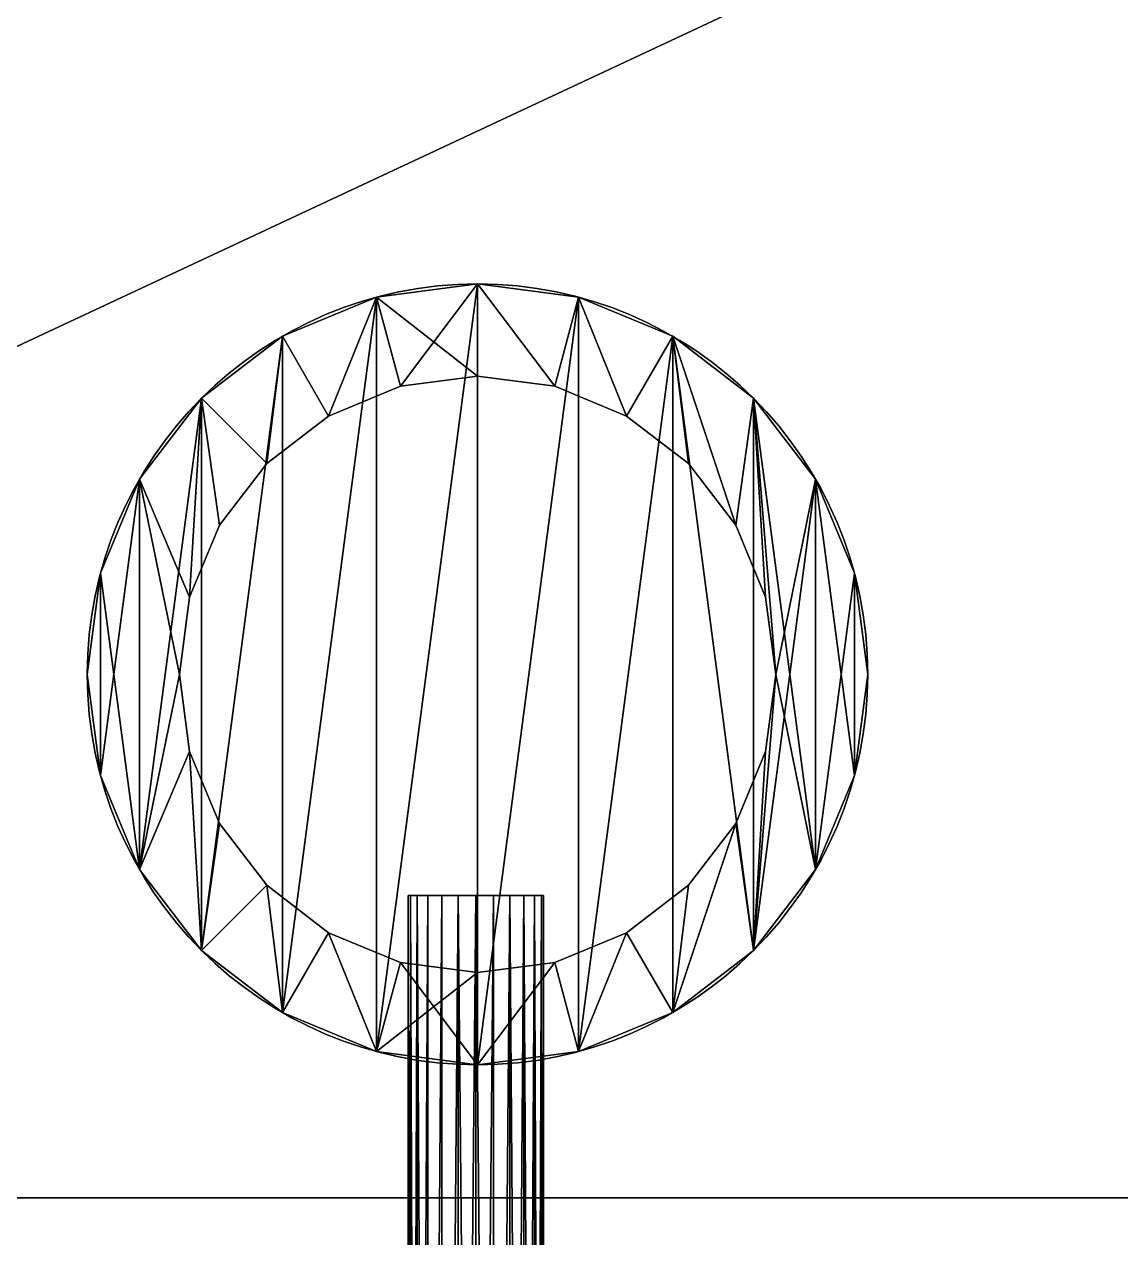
# Model space of a CAD drawing. Extents: x 0 to 11.1, y 0 to 8.
# Drawn here: x 1.905 to 2.631, y 1.023 to 1.826 of the extents above; entities that cross this region are included whole.
import ezdxf

# ---------------------------------------------------------------- set-up
doc = ezdxf.new("R2010")
doc.units = 0
doc.header["$LTSCALE"] = 0.0254
doc.layers.get('0').update_dxf_attribs({"color": 13, "linetype": 'CONTINUOUS'})

# ---------------------------------------------------------------- blocks, each defined once
blk = doc.blocks.new('GRUPO_326')
at = {"color": 0}
for p, q in [((0, 0, 0.04486), (0, 1.24961, 0.04486)), ((0, 0, 0.04486), (0, 1.24961, 0.04486)), ((0.00153, 0, 0.03325), (0.00153, 1.24961, 0.03325)), ((0.00153, 0, 0.05647), (0.00153, 1.24961, 0.05647)), ((0.00153, 0, 0.05647), (0.00153, 1.24961, 0.05647)), ((0.00153, 0, 0.03325), (0.00153, 1.24961, 0.03325)), ((0.00601, 0, 0.06729), (0.00601, 1.24961, 0.06729)), ((0.00601, 0, 0.06729), (0.00601, 1.24961, 0.06729)), ((0.00601, 0, 0.02243), (0.00601, 1.24961, 0.02243)), ((0.00601, 0, 0.02243), (0.00601, 1.24961, 0.02243)), ((0.01314, 0, 0.07658), (0.01314, 1.24961, 0.07658)), ((0.01314, 0, 0.01314), (0.01314, 1.24961, 0.01314)), ((0.01314, 0, 0.01314), (0.01314, 1.24961, 0.01314)), ((0.01314, 0, 0.07658), (0.01314, 1.24961, 0.07658)), ((0.02243, 0, 0.00601), (0.02243, 1.24961, 0.00601)), ((0.02243, 0, 0.08371), (0.02243, 1.24961, 0.08371)), ((0.02243, 0, 0.00601), (0.02243, 1.24961, 0.00601)), ((0.02243, 0, 0.08371), (0.02243, 1.24961, 0.08371)), ((0.03325, 0, 0.0882), (0.03325, 1.24961, 0.0882)), ((0.03325, 0, 0.0882), (0.03325, 1.24961, 0.0882)), ((0.03325, 0, 0.00153), (0.03325, 1.24961, 0.00153)), ((0.03325, 0, 0.00153), (0.03325, 1.24961, 0.00153)), ((0.04486, 0, 0.08972), (0.04486, 1.24961, 0.08972)), ((0.04486, 0, 0.08972), (0.04486, 1.24961, 0.08972)), ((0.04486, 0), (0.04486, 1.24961)), ((0.04486, 0), (0.04486, 1.24961)), ((0.05647, 0, 0.0882), (0.05647, 1.24961, 0.0882)), ((0.05647, 0, 0.0882), (0.05647, 1.24961, 0.0882)), ((0.05647, 0, 0.00153), (0.05647, 1.24961, 0.00153)), ((0.05647, 0, 0.00153), (0.05647, 1.24961, 0.00153)), ((0.06729, 0, 0.00601), (0.06729, 1.24961, 0.00601)), ((0.06729, 0, 0.08371), (0.06729, 1.24961, 0.08371)), ((0.06729, 0, 0.00601), (0.06729, 1.24961, 0.00601)), ((0.06729, 0, 0.08371), (0.06729, 1.24961, 0.08371)), ((0.07658, 0, 0.07658), (0.07658, 1.24961, 0.07658)), ((0.07658, 0, 0.01314), (0.07658, 1.24961, 0.01314)), ((0.07658, 0, 0.01314), (0.07658, 1.24961, 0.01314)), ((0.07658, 0, 0.07658), (0.07658, 1.24961, 0.07658)), ((0.08371, 0, 0.06729), (0.08371, 1.24961, 0.06729)), ((0.08371, 0, 0.06729), (0.08371, 1.24961, 0.06729)), ((0.08371, 0, 0.02243), (0.08371, 1.24961, 0.02243)), ((0.08371, 0, 0.02243), (0.08371, 1.24961, 0.02243)), ((0.0882, 0, 0.05647), (0.0882, 1.24961, 0.05647)), ((0.0882, 0, 0.05647), (0.0882, 1.24961, 0.05647)), ((0.0882, 0, 0.03325), (0.0882, 1.24961, 0.03325)), ((0.0882, 0, 0.03325), (0.0882, 1.24961, 0.03325)), ((0.08972, 0, 0.04486), (0.08972, 1.24961, 0.04486)), ((0.08972, 0, 0.04486), (0.08972, 1.24961, 0.04486))]:
    blk.add_line(p, q, dxfattribs=at)
at = {"color": 0, "extrusion": (0, 1, 0)}
blk.add_circle((-0.04486, 0.04486, 1.24961), 0.04486, dxfattribs=at)
blk.add_circle((-0.04486, 0.04486, 1.24961), 0.04486, dxfattribs=at)
blk.add_circle((-0.04486, 0.04486, 1.24961), 0.04486, dxfattribs=at)
blk.add_circle((-0.04486, 0.04486, 1.24961), 0.04486, dxfattribs=at)
blk.add_circle((-0.04486, 0.04486, 1.24961), 0.04486, dxfattribs=at)
blk.add_circle((-0.04486, 0.04486, 1.24961), 0.04486, dxfattribs=at)
blk.add_circle((-0.04486, 0.04486, 1.24961), 0.04486, dxfattribs=at)
blk.add_circle((-0.04486, 0.04486, 1.24961), 0.04486, dxfattribs=at)
blk.add_circle((-0.04486, 0.04486, 1.24961), 0.04486, dxfattribs=at)
blk.add_circle((-0.04486, 0.04486, 1.24961), 0.04486, dxfattribs=at)
blk.add_circle((-0.04486, 0.04486, 1.24961), 0.04486, dxfattribs=at)
blk.add_circle((-0.04486, 0.04486, 1.24961), 0.04486, dxfattribs=at)
blk.add_circle((-0.04486, 0.04486, 1.24961), 0.04486, dxfattribs=at)
blk.add_circle((-0.04486, 0.04486, 1.24961), 0.04486, dxfattribs=at)
blk.add_circle((-0.04486, 0.04486, 1.24961), 0.04486, dxfattribs=at)
blk.add_circle((-0.04486, 0.04486, 1.24961), 0.04486, dxfattribs=at)
blk.add_circle((-0.04486, 0.04486, 1.24961), 0.04486, dxfattribs=at)
blk.add_circle((-0.04486, 0.04486, 1.24961), 0.04486, dxfattribs=at)
blk.add_circle((-0.04486, 0.04486, 1.24961), 0.04486, dxfattribs=at)
blk.add_circle((-0.04486, 0.04486, 1.24961), 0.04486, dxfattribs=at)
blk.add_circle((-0.04486, 0.04486, 1.24961), 0.04486, dxfattribs=at)
blk.add_circle((-0.04486, 0.04486, 1.24961), 0.04486, dxfattribs=at)
blk.add_circle((-0.04486, 0.04486, 1.24961), 0.04486, dxfattribs=at)
blk.add_circle((-0.04486, 0.04486, 1.24961), 0.04486, dxfattribs=at)
blk.add_circle((-0.04486, 0.04486, 1.24961), 0.04486, dxfattribs=at)
at = {"color": 0}
mesh = blk.add_polyface(dxfattribs=at)
corners = [(0, 1.24961, 0.04486), (0.00153, 0, 0.03325), (0, 0, 0.04486), (0.00153, 1.24961, 0.03325)]
mesh.append_faces([[corners[k] for k in face] for face in [(0, 1, 2), (1, 0, 3)]], dxfattribs={"vtx0": -1, "color": 0})
mesh = blk.add_polyface(dxfattribs=at)
corners = [(0.00153, 1.24961, 0.05647), (0, 0, 0.04486), (0.00153, 0, 0.05647), (0, 1.24961, 0.04486)]
mesh.append_faces([[corners[k] for k in face] for face in [(0, 1, 2), (1, 0, 3)]], dxfattribs={"vtx0": -1, "color": 0})
mesh = blk.add_polyface(dxfattribs=at)
corners = [(0.03325, 1.24961, 0.00153), (0.05647, 1.24961, 0.00153), (0.04486, 1.24961), (0.06729, 1.24961, 0.00601), (0.02243, 1.24961, 0.00601), (0.01314, 1.24961, 0.01314), (0.07658, 1.24961, 0.01314), (0.00601, 1.24961, 0.02243), (0.08371, 1.24961, 0.02243), (0.00153, 1.24961, 0.03325), (0.0882, 1.24961, 0.03325), (0, 1.24961, 0.04486), (0.08972, 1.24961, 0.04486), (0.00153, 1.24961, 0.05647), (0.0882, 1.24961, 0.05647), (0.00601, 1.24961, 0.06729), (0.08371, 1.24961, 0.06729), (0.01314, 1.24961, 0.07658), (0.07658, 1.24961, 0.07658), (0.02243, 1.24961, 0.08371), (0.06729, 1.24961, 0.08371), (0.03325, 1.24961, 0.0882), (0.05647, 1.24961, 0.0882), (0.04486, 1.24961, 0.08972)]
mesh.append_faces([[corners[k] for k in face] for face in [(0, 1, 2), (22, 21, 23)]], dxfattribs={"vtx0": -1, "color": 0})
mesh.append_faces([[corners[k] for k in face] for face in [(1, 0, 3), (3, 5, 6), (6, 7, 8), (8, 9, 10), (10, 11, 12), (12, 13, 14), (14, 15, 16), (16, 17, 18), (18, 19, 20), (20, 21, 22)]], dxfattribs={"vtx0": -1, "vtx1": -1, "color": 0})
mesh.append_faces([[corners[k] for k in face] for face in [(3, 0, 4), (3, 4, 5), (6, 5, 7), (8, 7, 9), (10, 9, 11), (12, 11, 13), (14, 13, 15), (16, 15, 17), (18, 17, 19), (20, 19, 21)]], dxfattribs={"vtx0": -1, "vtx2": -1, "color": 0})
mesh = blk.add_polyface(dxfattribs=at)
corners = [(0.00601, 1.24961, 0.06729), (0.00153, 0, 0.05647), (0.00601, 0, 0.06729), (0.00153, 1.24961, 0.05647)]
mesh.append_faces([[corners[k] for k in face] for face in [(0, 1, 2), (1, 0, 3)]], dxfattribs={"vtx0": -1, "color": 0})
mesh = blk.add_polyface(dxfattribs=at)
corners = [(0.00153, 1.24961, 0.03325), (0.00601, 0, 0.02243), (0.00153, 0, 0.03325), (0.00601, 1.24961, 0.02243)]
mesh.append_faces([[corners[k] for k in face] for face in [(0, 1, 2), (1, 0, 3)]], dxfattribs={"vtx0": -1, "color": 0})
mesh = blk.add_polyface(dxfattribs=at)
corners = [(0.01314, 1.24961, 0.07658), (0.00601, 0, 0.06729), (0.01314, 0, 0.07658), (0.00601, 1.24961, 0.06729)]
mesh.append_faces([[corners[k] for k in face] for face in [(0, 1, 2), (1, 0, 3)]], dxfattribs={"vtx0": -1, "color": 0})
mesh = blk.add_polyface(dxfattribs=at)
corners = [(0.00601, 1.24961, 0.02243), (0.01314, 0, 0.01314), (0.00601, 0, 0.02243), (0.01314, 1.24961, 0.01314)]
mesh.append_faces([[corners[k] for k in face] for face in [(0, 1, 2), (1, 0, 3)]], dxfattribs={"vtx0": -1, "color": 0})
mesh = blk.add_polyface(dxfattribs=at)
corners = [(0.02243, 1.24961, 0.00601), (0.01314, 0, 0.01314), (0.01314, 1.24961, 0.01314), (0.02243, 0, 0.00601)]
mesh.append_faces([[corners[k] for k in face] for face in [(0, 1, 2), (1, 0, 3)]], dxfattribs={"vtx0": -1, "color": 0})
mesh = blk.add_polyface(dxfattribs=at)
corners = [(0.01314, 0, 0.07658), (0.02243, 1.24961, 0.08371), (0.01314, 1.24961, 0.07658), (0.02243, 0, 0.08371)]
mesh.append_faces([[corners[k] for k in face] for face in [(0, 1, 2), (1, 0, 3)]], dxfattribs={"vtx0": -1, "color": 0})
mesh = blk.add_polyface(dxfattribs=at)
corners = [(0.02243, 0, 0.08371), (0.03325, 1.24961, 0.0882), (0.02243, 1.24961, 0.08371), (0.03325, 0, 0.0882)]
mesh.append_faces([[corners[k] for k in face] for face in [(0, 1, 2), (1, 0, 3)]], dxfattribs={"vtx0": -1, "color": 0})
mesh = blk.add_polyface(dxfattribs=at)
corners = [(0.03325, 1.24961, 0.00153), (0.02243, 0, 0.00601), (0.02243, 1.24961, 0.00601), (0.03325, 0, 0.00153)]
mesh.append_faces([[corners[k] for k in face] for face in [(0, 1, 2), (1, 0, 3)]], dxfattribs={"vtx0": -1, "color": 0})
mesh = blk.add_polyface(dxfattribs=at)
corners = [(0.04486, 0, 0.08972), (0.03325, 1.24961, 0.0882), (0.03325, 0, 0.0882), (0.04486, 1.24961, 0.08972)]
mesh.append_faces([[corners[k] for k in face] for face in [(0, 1, 2), (1, 0, 3)]], dxfattribs={"vtx0": -1, "color": 0})
mesh = blk.add_polyface(dxfattribs=at)
corners = [(0.04486, 1.24961), (0.03325, 0, 0.00153), (0.03325, 1.24961, 0.00153), (0.04486, 0)]
mesh.append_faces([[corners[k] for k in face] for face in [(0, 1, 2), (1, 0, 3)]], dxfattribs={"vtx0": -1, "color": 0})
mesh = blk.add_polyface(dxfattribs=at)
corners = [(0.05647, 0, 0.0882), (0.04486, 1.24961, 0.08972), (0.04486, 0, 0.08972), (0.05647, 1.24961, 0.0882)]
mesh.append_faces([[corners[k] for k in face] for face in [(0, 1, 2), (1, 0, 3)]], dxfattribs={"vtx0": -1, "color": 0})
mesh = blk.add_polyface(dxfattribs=at)
corners = [(0.05647, 1.24961, 0.00153), (0.04486, 0), (0.04486, 1.24961), (0.05647, 0, 0.00153)]
mesh.append_faces([[corners[k] for k in face] for face in [(0, 1, 2), (1, 0, 3)]], dxfattribs={"vtx0": -1, "color": 0})
mesh = blk.add_polyface(dxfattribs=at)
corners = [(0.05647, 0, 0.0882), (0.06729, 1.24961, 0.08371), (0.05647, 1.24961, 0.0882), (0.06729, 0, 0.08371)]
mesh.append_faces([[corners[k] for k in face] for face in [(0, 1, 2), (1, 0, 3)]], dxfattribs={"vtx0": -1, "color": 0})
mesh = blk.add_polyface(dxfattribs=at)
corners = [(0.06729, 1.24961, 0.00601), (0.05647, 0, 0.00153), (0.05647, 1.24961, 0.00153), (0.06729, 0, 0.00601)]
mesh.append_faces([[corners[k] for k in face] for face in [(0, 1, 2), (1, 0, 3)]], dxfattribs={"vtx0": -1, "color": 0})
mesh = blk.add_polyface(dxfattribs=at)
corners = [(0.07658, 1.24961, 0.01314), (0.06729, 0, 0.00601), (0.06729, 1.24961, 0.00601), (0.07658, 0, 0.01314)]
mesh.append_faces([[corners[k] for k in face] for face in [(0, 1, 2), (1, 0, 3)]], dxfattribs={"vtx0": -1, "color": 0})
mesh = blk.add_polyface(dxfattribs=at)
corners = [(0.07658, 0, 0.07658), (0.06729, 1.24961, 0.08371), (0.06729, 0, 0.08371), (0.07658, 1.24961, 0.07658)]
mesh.append_faces([[corners[k] for k in face] for face in [(0, 1, 2), (1, 0, 3)]], dxfattribs={"vtx0": -1, "color": 0})
mesh = blk.add_polyface(dxfattribs=at)
corners = [(0.08371, 1.24961, 0.06729), (0.07658, 0, 0.07658), (0.08371, 0, 0.06729), (0.07658, 1.24961, 0.07658)]
mesh.append_faces([[corners[k] for k in face] for face in [(0, 1, 2), (1, 0, 3)]], dxfattribs={"vtx0": -1, "color": 0})
mesh = blk.add_polyface(dxfattribs=at)
corners = [(0.07658, 1.24961, 0.01314), (0.08371, 0, 0.02243), (0.07658, 0, 0.01314), (0.08371, 1.24961, 0.02243)]
mesh.append_faces([[corners[k] for k in face] for face in [(0, 1, 2), (1, 0, 3)]], dxfattribs={"vtx0": -1, "color": 0})
mesh = blk.add_polyface(dxfattribs=at)
corners = [(0.0882, 1.24961, 0.05647), (0.08371, 0, 0.06729), (0.0882, 0, 0.05647), (0.08371, 1.24961, 0.06729)]
mesh.append_faces([[corners[k] for k in face] for face in [(0, 1, 2), (1, 0, 3)]], dxfattribs={"vtx0": -1, "color": 0})
mesh = blk.add_polyface(dxfattribs=at)
corners = [(0.08371, 1.24961, 0.02243), (0.0882, 0, 0.03325), (0.08371, 0, 0.02243), (0.0882, 1.24961, 0.03325)]
mesh.append_faces([[corners[k] for k in face] for face in [(0, 1, 2), (1, 0, 3)]], dxfattribs={"vtx0": -1, "color": 0})
mesh = blk.add_polyface(dxfattribs=at)
corners = [(0.08972, 1.24961, 0.04486), (0.0882, 0, 0.05647), (0.08972, 0, 0.04486), (0.0882, 1.24961, 0.05647)]
mesh.append_faces([[corners[k] for k in face] for face in [(0, 1, 2), (1, 0, 3)]], dxfattribs={"vtx0": -1, "color": 0})
mesh = blk.add_polyface(dxfattribs=at)
corners = [(0.0882, 1.24961, 0.03325), (0.08972, 0, 0.04486), (0.0882, 0, 0.03325), (0.08972, 1.24961, 0.04486)]
mesh.append_faces([[corners[k] for k in face] for face in [(0, 1, 2), (1, 0, 3)]], dxfattribs={"vtx0": -1, "color": 0})
blk = doc.blocks.new('GRUPO_325')
at = {"color": 0}
for p, q in [((0, 0, 0.04486), (0, 1.24961, 0.04486)), ((0, 0, 0.04486), (0, 1.24961, 0.04486)), ((0.00153, 0, 0.03325), (0.00153, 1.24961, 0.03325)), ((0.00153, 0, 0.05647), (0.00153, 1.24961, 0.05647)), ((0.00153, 0, 0.05647), (0.00153, 1.24961, 0.05647)), ((0.00153, 0, 0.03325), (0.00153, 1.24961, 0.03325)), ((0.00601, 0, 0.06729), (0.00601, 1.24961, 0.06729)), ((0.00601, 0, 0.06729), (0.00601, 1.24961, 0.06729)), ((0.00601, 0, 0.02243), (0.00601, 1.24961, 0.02243)), ((0.00601, 0, 0.02243), (0.00601, 1.24961, 0.02243)), ((0.01314, 0, 0.07658), (0.01314, 1.24961, 0.07658)), ((0.01314, 0, 0.01314), (0.01314, 1.24961, 0.01314)), ((0.01314, 0, 0.01314), (0.01314, 1.24961, 0.01314)), ((0.01314, 0, 0.07658), (0.01314, 1.24961, 0.07658)), ((0.02243, 0, 0.00601), (0.02243, 1.24961, 0.00601)), ((0.02243, 0, 0.08371), (0.02243, 1.24961, 0.08371)), ((0.02243, 0, 0.00601), (0.02243, 1.24961, 0.00601)), ((0.02243, 0, 0.08371), (0.02243, 1.24961, 0.08371)), ((0.03325, 0, 0.0882), (0.03325, 1.24961, 0.0882)), ((0.03325, 0, 0.0882), (0.03325, 1.24961, 0.0882)), ((0.03325, 0, 0.00153), (0.03325, 1.24961, 0.00153)), ((0.03325, 0, 0.00153), (0.03325, 1.24961, 0.00153)), ((0.04486, 0, 0.08972), (0.04486, 1.24961, 0.08972)), ((0.04486, 0, 0.08972), (0.04486, 1.24961, 0.08972)), ((0.04486, 0), (0.04486, 1.24961)), ((0.04486, 0), (0.04486, 1.24961)), ((0.05647, 0, 0.0882), (0.05647, 1.24961, 0.0882)), ((0.05647, 0, 0.0882), (0.05647, 1.24961, 0.0882)), ((0.05647, 0, 0.00153), (0.05647, 1.24961, 0.00153)), ((0.05647, 0, 0.00153), (0.05647, 1.24961, 0.00153)), ((0.06729, 0, 0.00601), (0.06729, 1.24961, 0.00601)), ((0.06729, 0, 0.08371), (0.06729, 1.24961, 0.08371)), ((0.06729, 0, 0.00601), (0.06729, 1.24961, 0.00601)), ((0.06729, 0, 0.08371), (0.06729, 1.24961, 0.08371)), ((0.07658, 0, 0.07658), (0.07658, 1.24961, 0.07658)), ((0.07658, 0, 0.01314), (0.07658, 1.24961, 0.01314)), ((0.07658, 0, 0.01314), (0.07658, 1.24961, 0.01314)), ((0.07658, 0, 0.07658), (0.07658, 1.24961, 0.07658)), ((0.08371, 0, 0.06729), (0.08371, 1.24961, 0.06729)), ((0.08371, 0, 0.06729), (0.08371, 1.24961, 0.06729)), ((0.08371, 0, 0.02243), (0.08371, 1.24961, 0.02243)), ((0.08371, 0, 0.02243), (0.08371, 1.24961, 0.02243)), ((0.0882, 0, 0.05647), (0.0882, 1.24961, 0.05647)), ((0.0882, 0, 0.05647), (0.0882, 1.24961, 0.05647)), ((0.0882, 0, 0.03325), (0.0882, 1.24961, 0.03325)), ((0.0882, 0, 0.03325), (0.0882, 1.24961, 0.03325)), ((0.08972, 0, 0.04486), (0.08972, 1.24961, 0.04486)), ((0.08972, 0, 0.04486), (0.08972, 1.24961, 0.04486))]:
    blk.add_line(p, q, dxfattribs=at)
at = {"color": 0, "extrusion": (0, 1, 0)}
blk.add_circle((-0.04486, 0.04486, 1.24961), 0.04486, dxfattribs=at)
blk.add_circle((-0.04486, 0.04486, 1.24961), 0.04486, dxfattribs=at)
blk.add_circle((-0.04486, 0.04486, 1.24961), 0.04486, dxfattribs=at)
blk.add_circle((-0.04486, 0.04486, 1.24961), 0.04486, dxfattribs=at)
blk.add_circle((-0.04486, 0.04486, 1.24961), 0.04486, dxfattribs=at)
blk.add_circle((-0.04486, 0.04486, 1.24961), 0.04486, dxfattribs=at)
blk.add_circle((-0.04486, 0.04486, 1.24961), 0.04486, dxfattribs=at)
blk.add_circle((-0.04486, 0.04486, 1.24961), 0.04486, dxfattribs=at)
blk.add_circle((-0.04486, 0.04486, 1.24961), 0.04486, dxfattribs=at)
blk.add_circle((-0.04486, 0.04486, 1.24961), 0.04486, dxfattribs=at)
blk.add_circle((-0.04486, 0.04486, 1.24961), 0.04486, dxfattribs=at)
blk.add_circle((-0.04486, 0.04486, 1.24961), 0.04486, dxfattribs=at)
blk.add_circle((-0.04486, 0.04486, 1.24961), 0.04486, dxfattribs=at)
blk.add_circle((-0.04486, 0.04486, 1.24961), 0.04486, dxfattribs=at)
blk.add_circle((-0.04486, 0.04486, 1.24961), 0.04486, dxfattribs=at)
blk.add_circle((-0.04486, 0.04486, 1.24961), 0.04486, dxfattribs=at)
blk.add_circle((-0.04486, 0.04486, 1.24961), 0.04486, dxfattribs=at)
blk.add_circle((-0.04486, 0.04486, 1.24961), 0.04486, dxfattribs=at)
blk.add_circle((-0.04486, 0.04486, 1.24961), 0.04486, dxfattribs=at)
blk.add_circle((-0.04486, 0.04486, 1.24961), 0.04486, dxfattribs=at)
blk.add_circle((-0.04486, 0.04486, 1.24961), 0.04486, dxfattribs=at)
blk.add_circle((-0.04486, 0.04486, 1.24961), 0.04486, dxfattribs=at)
blk.add_circle((-0.04486, 0.04486, 1.24961), 0.04486, dxfattribs=at)
blk.add_circle((-0.04486, 0.04486, 1.24961), 0.04486, dxfattribs=at)
blk.add_circle((-0.04486, 0.04486, 1.24961), 0.04486, dxfattribs=at)
at = {"color": 0}
mesh = blk.add_polyface(dxfattribs=at)
corners = [(0, 1.24961, 0.04486), (0.00153, 0, 0.03325), (0, 0, 0.04486), (0.00153, 1.24961, 0.03325)]
mesh.append_faces([[corners[k] for k in face] for face in [(0, 1, 2), (1, 0, 3)]], dxfattribs={"vtx0": -1, "color": 0})
mesh = blk.add_polyface(dxfattribs=at)
corners = [(0.00153, 1.24961, 0.05647), (0, 0, 0.04486), (0.00153, 0, 0.05647), (0, 1.24961, 0.04486)]
mesh.append_faces([[corners[k] for k in face] for face in [(0, 1, 2), (1, 0, 3)]], dxfattribs={"vtx0": -1, "color": 0})
mesh = blk.add_polyface(dxfattribs=at)
corners = [(0.03325, 1.24961, 0.00153), (0.05647, 1.24961, 0.00153), (0.04486, 1.24961), (0.02243, 1.24961, 0.00601), (0.06729, 1.24961, 0.00601), (0.01314, 1.24961, 0.01314), (0.07658, 1.24961, 0.01314), (0.00601, 1.24961, 0.02243), (0.08371, 1.24961, 0.02243), (0.00153, 1.24961, 0.03325), (0.0882, 1.24961, 0.03325), (0.08972, 1.24961, 0.04486), (0, 1.24961, 0.04486), (0.00153, 1.24961, 0.05647), (0.0882, 1.24961, 0.05647), (0.00601, 1.24961, 0.06729), (0.08371, 1.24961, 0.06729), (0.01314, 1.24961, 0.07658), (0.07658, 1.24961, 0.07658), (0.02243, 1.24961, 0.08371), (0.06729, 1.24961, 0.08371), (0.03325, 1.24961, 0.0882), (0.05647, 1.24961, 0.0882), (0.04486, 1.24961, 0.08972)]
mesh.append_faces([[corners[k] for k in face] for face in [(0, 1, 2), (22, 21, 23)]], dxfattribs={"vtx0": -1, "color": 0})
mesh.append_faces([[corners[k] for k in face] for face in [(1, 3, 4), (4, 5, 6), (6, 7, 8), (8, 9, 10), (10, 9, 11), (11, 13, 14), (14, 15, 16), (16, 17, 18), (18, 19, 20), (20, 21, 22)]], dxfattribs={"vtx0": -1, "vtx1": -1, "color": 0})
mesh.append_faces([[corners[k] for k in face] for face in [(1, 0, 3), (4, 3, 5), (6, 5, 7), (8, 7, 9), (11, 9, 12), (11, 12, 13), (14, 13, 15), (16, 15, 17), (18, 17, 19), (20, 19, 21)]], dxfattribs={"vtx0": -1, "vtx2": -1, "color": 0})
mesh = blk.add_polyface(dxfattribs=at)
corners = [(0.00601, 1.24961, 0.06729), (0.00153, 0, 0.05647), (0.00601, 0, 0.06729), (0.00153, 1.24961, 0.05647)]
mesh.append_faces([[corners[k] for k in face] for face in [(0, 1, 2), (1, 0, 3)]], dxfattribs={"vtx0": -1, "color": 0})
mesh = blk.add_polyface(dxfattribs=at)
corners = [(0.00153, 1.24961, 0.03325), (0.00601, 0, 0.02243), (0.00153, 0, 0.03325), (0.00601, 1.24961, 0.02243)]
mesh.append_faces([[corners[k] for k in face] for face in [(0, 1, 2), (1, 0, 3)]], dxfattribs={"vtx0": -1, "color": 0})
mesh = blk.add_polyface(dxfattribs=at)
corners = [(0.01314, 1.24961, 0.07658), (0.00601, 0, 0.06729), (0.01314, 0, 0.07658), (0.00601, 1.24961, 0.06729)]
mesh.append_faces([[corners[k] for k in face] for face in [(0, 1, 2), (1, 0, 3)]], dxfattribs={"vtx0": -1, "color": 0})
mesh = blk.add_polyface(dxfattribs=at)
corners = [(0.00601, 1.24961, 0.02243), (0.01314, 0, 0.01314), (0.00601, 0, 0.02243), (0.01314, 1.24961, 0.01314)]
mesh.append_faces([[corners[k] for k in face] for face in [(0, 1, 2), (1, 0, 3)]], dxfattribs={"vtx0": -1, "color": 0})
mesh = blk.add_polyface(dxfattribs=at)
corners = [(0.02243, 1.24961, 0.00601), (0.01314, 0, 0.01314), (0.01314, 1.24961, 0.01314), (0.02243, 0, 0.00601)]
mesh.append_faces([[corners[k] for k in face] for face in [(0, 1, 2), (1, 0, 3)]], dxfattribs={"vtx0": -1, "color": 0})
mesh = blk.add_polyface(dxfattribs=at)
corners = [(0.01314, 0, 0.07658), (0.02243, 1.24961, 0.08371), (0.01314, 1.24961, 0.07658), (0.02243, 0, 0.08371)]
mesh.append_faces([[corners[k] for k in face] for face in [(0, 1, 2), (1, 0, 3)]], dxfattribs={"vtx0": -1, "color": 0})
mesh = blk.add_polyface(dxfattribs=at)
corners = [(0.02243, 0, 0.08371), (0.03325, 1.24961, 0.0882), (0.02243, 1.24961, 0.08371), (0.03325, 0, 0.0882)]
mesh.append_faces([[corners[k] for k in face] for face in [(0, 1, 2), (1, 0, 3)]], dxfattribs={"vtx0": -1, "color": 0})
mesh = blk.add_polyface(dxfattribs=at)
corners = [(0.03325, 1.24961, 0.00153), (0.02243, 0, 0.00601), (0.02243, 1.24961, 0.00601), (0.03325, 0, 0.00153)]
mesh.append_faces([[corners[k] for k in face] for face in [(0, 1, 2), (1, 0, 3)]], dxfattribs={"vtx0": -1, "color": 0})
mesh = blk.add_polyface(dxfattribs=at)
corners = [(0.04486, 0, 0.08972), (0.03325, 1.24961, 0.0882), (0.03325, 0, 0.0882), (0.04486, 1.24961, 0.08972)]
mesh.append_faces([[corners[k] for k in face] for face in [(0, 1, 2), (1, 0, 3)]], dxfattribs={"vtx0": -1, "color": 0})
mesh = blk.add_polyface(dxfattribs=at)
corners = [(0.04486, 1.24961), (0.03325, 0, 0.00153), (0.03325, 1.24961, 0.00153), (0.04486, 0)]
mesh.append_faces([[corners[k] for k in face] for face in [(0, 1, 2), (1, 0, 3)]], dxfattribs={"vtx0": -1, "color": 0})
mesh = blk.add_polyface(dxfattribs=at)
corners = [(0.05647, 0, 0.0882), (0.04486, 1.24961, 0.08972), (0.04486, 0, 0.08972), (0.05647, 1.24961, 0.0882)]
mesh.append_faces([[corners[k] for k in face] for face in [(0, 1, 2), (1, 0, 3)]], dxfattribs={"vtx0": -1, "color": 0})
mesh = blk.add_polyface(dxfattribs=at)
corners = [(0.05647, 1.24961, 0.00153), (0.04486, 0), (0.04486, 1.24961), (0.05647, 0, 0.00153)]
mesh.append_faces([[corners[k] for k in face] for face in [(0, 1, 2), (1, 0, 3)]], dxfattribs={"vtx0": -1, "color": 0})
mesh = blk.add_polyface(dxfattribs=at)
corners = [(0.05647, 0, 0.0882), (0.06729, 1.24961, 0.08371), (0.05647, 1.24961, 0.0882), (0.06729, 0, 0.08371)]
mesh.append_faces([[corners[k] for k in face] for face in [(0, 1, 2), (1, 0, 3)]], dxfattribs={"vtx0": -1, "color": 0})
mesh = blk.add_polyface(dxfattribs=at)
corners = [(0.06729, 1.24961, 0.00601), (0.05647, 0, 0.00153), (0.05647, 1.24961, 0.00153), (0.06729, 0, 0.00601)]
mesh.append_faces([[corners[k] for k in face] for face in [(0, 1, 2), (1, 0, 3)]], dxfattribs={"vtx0": -1, "color": 0})
mesh = blk.add_polyface(dxfattribs=at)
corners = [(0.07658, 1.24961, 0.01314), (0.06729, 0, 0.00601), (0.06729, 1.24961, 0.00601), (0.07658, 0, 0.01314)]
mesh.append_faces([[corners[k] for k in face] for face in [(0, 1, 2), (1, 0, 3)]], dxfattribs={"vtx0": -1, "color": 0})
mesh = blk.add_polyface(dxfattribs=at)
corners = [(0.07658, 0, 0.07658), (0.06729, 1.24961, 0.08371), (0.06729, 0, 0.08371), (0.07658, 1.24961, 0.07658)]
mesh.append_faces([[corners[k] for k in face] for face in [(0, 1, 2), (1, 0, 3)]], dxfattribs={"vtx0": -1, "color": 0})
mesh = blk.add_polyface(dxfattribs=at)
corners = [(0.08371, 1.24961, 0.06729), (0.07658, 0, 0.07658), (0.08371, 0, 0.06729), (0.07658, 1.24961, 0.07658)]
mesh.append_faces([[corners[k] for k in face] for face in [(0, 1, 2), (1, 0, 3)]], dxfattribs={"vtx0": -1, "color": 0})
mesh = blk.add_polyface(dxfattribs=at)
corners = [(0.07658, 1.24961, 0.01314), (0.08371, 0, 0.02243), (0.07658, 0, 0.01314), (0.08371, 1.24961, 0.02243)]
mesh.append_faces([[corners[k] for k in face] for face in [(0, 1, 2), (1, 0, 3)]], dxfattribs={"vtx0": -1, "color": 0})
mesh = blk.add_polyface(dxfattribs=at)
corners = [(0.0882, 1.24961, 0.05647), (0.08371, 0, 0.06729), (0.0882, 0, 0.05647), (0.08371, 1.24961, 0.06729)]
mesh.append_faces([[corners[k] for k in face] for face in [(0, 1, 2), (1, 0, 3)]], dxfattribs={"vtx0": -1, "color": 0})
mesh = blk.add_polyface(dxfattribs=at)
corners = [(0.08371, 1.24961, 0.02243), (0.0882, 0, 0.03325), (0.08371, 0, 0.02243), (0.0882, 1.24961, 0.03325)]
mesh.append_faces([[corners[k] for k in face] for face in [(0, 1, 2), (1, 0, 3)]], dxfattribs={"vtx0": -1, "color": 0})
mesh = blk.add_polyface(dxfattribs=at)
corners = [(0.08972, 1.24961, 0.04486), (0.0882, 0, 0.05647), (0.08972, 0, 0.04486), (0.0882, 1.24961, 0.05647)]
mesh.append_faces([[corners[k] for k in face] for face in [(0, 1, 2), (1, 0, 3)]], dxfattribs={"vtx0": -1, "color": 0})
mesh = blk.add_polyface(dxfattribs=at)
corners = [(0.0882, 1.24961, 0.03325), (0.08972, 0, 0.04486), (0.0882, 0, 0.03325), (0.08972, 1.24961, 0.04486)]
mesh.append_faces([[corners[k] for k in face] for face in [(0, 1, 2), (1, 0, 3)]], dxfattribs={"vtx0": -1, "color": 0})
blk = doc.blocks.new('ALETA_TRAFO')
at = {"color": 0}
for name, p in [('GRUPO_326', (0.21548, 0, 1.25514)), ('GRUPO_325', (0.21548, 0, -0.04486))]:
    blk.add_blockref(name, p, dxfattribs=at)
blk = doc.blocks.new('GRUPO_309')
at = {"color": 0}
for p, q in [((0.25817, 0.79228), (0.25817, 0.82276)), ((0.25817, 0.79228), (0.25817, 0.82276)), ((0.25817, 0.24209), (0.25817, 0.27256)), ((0.25817, 0.24209), (0.25817, 0.27256))]:
    blk.add_line(p, q, dxfattribs=at)
at = {"color": 0, "extrusion": (0, -1, 0)}
for centre in [(0.25817, 0.25817, -0.82276), (0.25817, 0.25817, -0.82276), (0.25817, 0.25817, -0.82276), (0.25817, 0.25817, -0.82276), (0.25817, 0.25817, -0.82276), (0.25817, 0.25817, -0.82276), (0.25817, 0.25817, -0.82276), (0.25817, 0.25817, -0.82276), (0.25817, 0.25817, -0.82276), (0.25817, 0.25817, -0.82276), (0.25817, 0.25817, -0.82276), (0.25817, 0.25817, -0.82276), (0.25817, 0.25817, -0.82276), (0.25817, 0.25817, -0.82276), (0.25817, 0.25817, -0.82276), (0.25817, 0.25817, -0.82276), (0.25817, 0.25817, -0.82276), (0.25817, 0.25817, -0.82276), (0.25817, 0.25817, -0.82276), (0.25817, 0.25817, -0.82276), (0.25817, 0.25817, -0.82276), (0.25817, 0.25817, -0.82276), (0.25817, 0.25817, -0.82276), (0.25817, 0.25817, -0.82276), (0.25817, 0.25817, -0.82276), (0.25817, 0.25817, -0.79228), (0.25817, 0.25817, -0.79228), (0.25817, 0.25817, -0.79228), (0.25817, 0.25817, -0.79228), (0.25817, 0.25817, -0.79228), (0.25817, 0.25817, -0.79228), (0.25817, 0.25817, -0.79228), (0.25817, 0.25817, -0.79228), (0.25817, 0.25817, -0.79228), (0.25817, 0.25817, -0.79228), (0.25817, 0.25817, -0.79228), (0.25817, 0.25817, -0.79228), (0.25817, 0.25817, -0.79228), (0.25817, 0.25817, -0.79228), (0.25817, 0.25817, -0.79228), (0.25817, 0.25817, -0.79228), (0.25817, 0.25817, -0.79228), (0.25817, 0.25817, -0.79228), (0.25817, 0.25817, -0.79228), (0.25817, 0.25817, -0.79228), (0.25817, 0.25817, -0.79228), (0.25817, 0.25817, -0.79228), (0.25817, 0.25817, -0.79228), (0.25817, 0.25817, -0.79228), (0.25817, 0.25817, -0.79228)]:
    blk.add_circle(centre, 0.25817, dxfattribs=at)
at = {"color": 0, "extrusion": (0, 1, 0)}
for centre in [(-0.25817, 0.25817, 0.27256), (-0.25817, 0.25817, 0.27256), (-0.25817, 0.25817, 0.27256), (-0.25817, 0.25817, 0.27256), (-0.25817, 0.25817, 0.27256), (-0.25817, 0.25817, 0.27256), (-0.25817, 0.25817, 0.27256), (-0.25817, 0.25817, 0.27256), (-0.25817, 0.25817, 0.27256), (-0.25817, 0.25817, 0.27256), (-0.25817, 0.25817, 0.27256), (-0.25817, 0.25817, 0.27256), (-0.25817, 0.25817, 0.27256), (-0.25817, 0.25817, 0.27256), (-0.25817, 0.25817, 0.27256), (-0.25817, 0.25817, 0.27256), (-0.25817, 0.25817, 0.27256), (-0.25817, 0.25817, 0.27256), (-0.25817, 0.25817, 0.27256), (-0.25817, 0.25817, 0.27256), (-0.25817, 0.25817, 0.27256), (-0.25817, 0.25817, 0.27256), (-0.25817, 0.25817, 0.27256), (-0.25817, 0.25817, 0.27256), (-0.25817, 0.25817, 0.27256), (-0.25817, 0.25817, 0.24209), (-0.25817, 0.25817, 0.24209), (-0.25817, 0.25817, 0.24209), (-0.25817, 0.25817, 0.24209), (-0.25817, 0.25817, 0.24209), (-0.25817, 0.25817, 0.24209), (-0.25817, 0.25817, 0.24209), (-0.25817, 0.25817, 0.24209), (-0.25817, 0.25817, 0.24209), (-0.25817, 0.25817, 0.24209), (-0.25817, 0.25817, 0.24209), (-0.25817, 0.25817, 0.24209), (-0.25817, 0.25817, 0.24209), (-0.25817, 0.25817, 0.24209), (-0.25817, 0.25817, 0.24209), (-0.25817, 0.25817, 0.24209), (-0.25817, 0.25817, 0.24209), (-0.25817, 0.25817, 0.24209), (-0.25817, 0.25817, 0.24209), (-0.25817, 0.25817, 0.24209), (-0.25817, 0.25817, 0.24209), (-0.25817, 0.25817, 0.24209), (-0.25817, 0.25817, 0.24209), (-0.25817, 0.25817, 0.24209), (-0.25817, 0.25817, 0.24209)]:
    blk.add_circle(centre, 0.25817, dxfattribs=at)
at = {"color": 0}
mesh = blk.add_polyface(dxfattribs=at)
corners = [(0.19135, 0.82276, 0.0088), (0.32499, 0.82276, 0.0088), (0.25817, 0.82276), (0.12908, 0.82276, 0.03459), (0.38725, 0.82276, 0.03459), (0.44072, 0.82276, 0.07562), (0.07562, 0.82276, 0.07562), (0.03459, 0.82276, 0.12908), (0.48175, 0.82276, 0.12908), (0.50754, 0.82276, 0.19135), (0.0088, 0.82276, 0.19135), (0.51634, 0.82276, 0.25817), (0, 0.82276, 0.25817), (0.50754, 0.82276, 0.32499), (0.0088, 0.82276, 0.32499), (0.48175, 0.82276, 0.38725), (0.03459, 0.82276, 0.38725), (0.44072, 0.82276, 0.44072), (0.07562, 0.82276, 0.44072), (0.38725, 0.82276, 0.48175), (0.12908, 0.82276, 0.48175), (0.32499, 0.82276, 0.50754), (0.19135, 0.82276, 0.50754), (0.25817, 0.82276, 0.51634)]
mesh.append_faces([[corners[k] for k in face] for face in [(0, 1, 2), (21, 22, 23)]], dxfattribs={"vtx0": -1, "color": 0})
mesh.append_faces([[corners[k] for k in face] for face in [(1, 3, 4), (4, 3, 5), (5, 7, 8), (8, 7, 9), (9, 10, 11), (11, 12, 13), (13, 14, 15), (15, 16, 17), (17, 18, 19), (19, 20, 21)]], dxfattribs={"vtx0": -1, "vtx1": -1, "color": 0})
mesh.append_faces([[corners[k] for k in face] for face in [(1, 0, 3), (5, 3, 6), (5, 6, 7), (9, 7, 10), (11, 10, 12), (13, 12, 14), (15, 14, 16), (17, 16, 18), (19, 18, 20), (21, 20, 22)]], dxfattribs={"vtx0": -1, "vtx2": -1, "color": 0})
mesh = blk.add_polyface(dxfattribs=at)
corners = [(0.25817, 0.82276), (0.19135, 0.79228, 0.0088), (0.19135, 0.82276, 0.0088), (0.25817, 0.79228)]
mesh.append_faces([[corners[k] for k in face] for face in [(0, 1, 2), (1, 0, 3)]], dxfattribs={"vtx0": -1, "color": 0})
mesh = blk.add_polyface(dxfattribs=at)
corners = [(0.32499, 0.82276, 0.0088), (0.25817, 0.79228), (0.25817, 0.82276), (0.32499, 0.79228, 0.0088)]
mesh.append_faces([[corners[k] for k in face] for face in [(0, 1, 2), (1, 0, 3)]], dxfattribs={"vtx0": -1, "color": 0})
mesh = blk.add_polyface(dxfattribs=at)
corners = [(0.32499, 0.79228, 0.0088), (0.19135, 0.79228, 0.0088), (0.25817, 0.79228), (0.38725, 0.79228, 0.03459), (0.12908, 0.79228, 0.03459), (0.44072, 0.79228, 0.07562), (0.25817, 0.79228, 0.06094), (0.30921, 0.79228, 0.06767), (0.35678, 0.79228, 0.08737), (0.48175, 0.79228, 0.12908), (0.39763, 0.79228, 0.11871), (0.42897, 0.79228, 0.15956), (0.50754, 0.79228, 0.19135), (0.44867, 0.79228, 0.20712), (0.51634, 0.79228, 0.25817), (0.45539, 0.79228, 0.25817), (0.50754, 0.79228, 0.32499), (0.44867, 0.79228, 0.30921), (0.42897, 0.79228, 0.35678), (0.48175, 0.79228, 0.38725), (0.39763, 0.79228, 0.39763), (0.44072, 0.79228, 0.44072), (0.35678, 0.79228, 0.42897), (0.30921, 0.79228, 0.44867), (0.38725, 0.79228, 0.48175), (0.25817, 0.79228, 0.45539), (0.07562, 0.79228, 0.07562), (0.20712, 0.79228, 0.06767), (0.15956, 0.79228, 0.08737), (0.03459, 0.79228, 0.12908), (0.11871, 0.79228, 0.11871), (0.08737, 0.79228, 0.15956), (0.0088, 0.79228, 0.19135), (0.06767, 0.79228, 0.20712), (0, 0.79228, 0.25817), (0.06094, 0.79228, 0.25817), (0.06767, 0.79228, 0.30921), (0.0088, 0.79228, 0.32499), (0.08737, 0.79228, 0.35678), (0.03459, 0.79228, 0.38725), (0.11871, 0.79228, 0.39763), (0.07562, 0.79228, 0.44072), (0.15956, 0.79228, 0.42897), (0.20712, 0.79228, 0.44867), (0.12908, 0.79228, 0.48175), (0.32499, 0.79228, 0.50754), (0.19135, 0.79228, 0.50754), (0.25817, 0.79228, 0.51634)]
mesh.append_faces([[corners[k] for k in face] for face in [(0, 1, 2), (46, 45, 47)]], dxfattribs={"vtx0": -1, "color": 0})
mesh.append_faces([[corners[k] for k in face] for face in [(1, 3, 4), (6, 5, 7), (7, 5, 8), (8, 9, 10), (10, 9, 11), (11, 12, 13), (13, 14, 15), (15, 16, 17), (17, 16, 18), (18, 19, 20), (20, 21, 22), (22, 21, 23), (23, 24, 25), (26, 28, 29), (29, 31, 32), (32, 33, 34), (34, 36, 37), (37, 38, 39), (39, 40, 41), (41, 43, 44), (44, 45, 46)]], dxfattribs={"vtx0": -1, "vtx1": -1, "color": 0})
mesh.append_faces([[corners[k] for k in face] for face in [(4, 5, 6), (44, 25, 24)]], dxfattribs={"vtx0": -1, "vtx1": -1, "vtx2": -1, "color": 0})
mesh.append_faces([[corners[k] for k in face] for face in [(1, 0, 3), (4, 3, 5), (8, 5, 9), (11, 9, 12), (13, 12, 14), (15, 14, 16), (18, 16, 19), (20, 19, 21), (23, 21, 24), (6, 26, 4), (26, 6, 27), (26, 27, 28), (29, 28, 30), (29, 30, 31), (32, 31, 33), (34, 33, 35), (34, 35, 36), (37, 36, 38), (39, 38, 40), (41, 40, 42), (41, 42, 43), (44, 43, 25), (44, 24, 45)]], dxfattribs={"vtx0": -1, "vtx2": -1, "color": 0})
mesh = blk.add_polyface(dxfattribs=at)
corners = [(0.19135, 0.27256, 0.0088), (0.32499, 0.27256, 0.0088), (0.25817, 0.27256), (0.12908, 0.27256, 0.03459), (0.38725, 0.27256, 0.03459), (0.07562, 0.27256, 0.07562), (0.25817, 0.27256, 0.06094), (0.20712, 0.27256, 0.06767), (0.15956, 0.27256, 0.08737), (0.03459, 0.27256, 0.12908), (0.11871, 0.27256, 0.11871), (0.08737, 0.27256, 0.15956), (0.0088, 0.27256, 0.19135), (0.06767, 0.27256, 0.20712), (0, 0.27256, 0.25817), (0.06094, 0.27256, 0.25817), (0.0088, 0.27256, 0.32499), (0.06767, 0.27256, 0.30921), (0.08737, 0.27256, 0.35678), (0.03459, 0.27256, 0.38725), (0.11871, 0.27256, 0.39763), (0.07562, 0.27256, 0.44072), (0.15956, 0.27256, 0.42897), (0.20712, 0.27256, 0.44867), (0.12908, 0.27256, 0.48175), (0.25817, 0.27256, 0.45539), (0.44072, 0.27256, 0.07562), (0.30921, 0.27256, 0.06767), (0.35678, 0.27256, 0.08737), (0.48175, 0.27256, 0.12908), (0.39763, 0.27256, 0.11871), (0.42897, 0.27256, 0.15956), (0.50754, 0.27256, 0.19135), (0.44867, 0.27256, 0.20712), (0.51634, 0.27256, 0.25817), (0.45539, 0.27256, 0.25817), (0.44867, 0.27256, 0.30921), (0.50754, 0.27256, 0.32499), (0.42897, 0.27256, 0.35678), (0.48175, 0.27256, 0.38725), (0.39763, 0.27256, 0.39763), (0.44072, 0.27256, 0.44072), (0.35678, 0.27256, 0.42897), (0.30921, 0.27256, 0.44867), (0.38725, 0.27256, 0.48175), (0.19135, 0.27256, 0.50754), (0.32499, 0.27256, 0.50754), (0.25817, 0.27256, 0.51634)]
mesh.append_faces([[corners[k] for k in face] for face in [(0, 1, 2), (46, 45, 47)]], dxfattribs={"vtx0": -1, "color": 0})
mesh.append_faces([[corners[k] for k in face] for face in [(1, 3, 4), (6, 5, 7), (7, 5, 8), (8, 9, 10), (10, 9, 11), (11, 12, 13), (13, 14, 15), (15, 16, 17), (17, 16, 18), (18, 19, 20), (20, 21, 22), (22, 21, 23), (23, 24, 25), (26, 28, 29), (29, 31, 32), (32, 33, 34), (34, 36, 37), (37, 38, 39), (39, 40, 41), (41, 43, 44), (44, 45, 46)]], dxfattribs={"vtx0": -1, "vtx1": -1, "color": 0})
mesh.append_faces([[corners[k] for k in face] for face in [(4, 5, 6), (44, 25, 24)]], dxfattribs={"vtx0": -1, "vtx1": -1, "vtx2": -1, "color": 0})
mesh.append_faces([[corners[k] for k in face] for face in [(1, 0, 3), (4, 3, 5), (8, 5, 9), (11, 9, 12), (13, 12, 14), (15, 14, 16), (18, 16, 19), (20, 19, 21), (23, 21, 24), (6, 26, 4), (26, 6, 27), (26, 27, 28), (29, 28, 30), (29, 30, 31), (32, 31, 33), (34, 33, 35), (34, 35, 36), (37, 36, 38), (39, 38, 40), (41, 40, 42), (41, 42, 43), (44, 43, 25), (44, 24, 45)]], dxfattribs={"vtx0": -1, "vtx2": -1, "color": 0})
mesh = blk.add_polyface(dxfattribs=at)
corners = [(0.25817, 0.27256), (0.19135, 0.24209, 0.0088), (0.19135, 0.27256, 0.0088), (0.25817, 0.24209)]
mesh.append_faces([[corners[k] for k in face] for face in [(0, 1, 2), (1, 0, 3)]], dxfattribs={"vtx0": -1, "color": 0})
mesh = blk.add_polyface(dxfattribs=at)
corners = [(0.32499, 0.27256, 0.0088), (0.25817, 0.24209), (0.25817, 0.27256), (0.32499, 0.24209, 0.0088)]
mesh.append_faces([[corners[k] for k in face] for face in [(0, 1, 2), (1, 0, 3)]], dxfattribs={"vtx0": -1, "color": 0})
mesh = blk.add_polyface(dxfattribs=at)
corners = [(0.44072, 0.24209, 0.07562), (0.25817, 0.24209, 0.06094), (0.38725, 0.24209, 0.03459), (0.30921, 0.24209, 0.06767), (0.35678, 0.24209, 0.08737), (0.48175, 0.24209, 0.12908), (0.39763, 0.24209, 0.11871), (0.42897, 0.24209, 0.15956), (0.50754, 0.24209, 0.19135), (0.44867, 0.24209, 0.20712), (0.51634, 0.24209, 0.25817), (0.45539, 0.24209, 0.25817), (0.50754, 0.24209, 0.32499), (0.44867, 0.24209, 0.30921), (0.42897, 0.24209, 0.35678), (0.48175, 0.24209, 0.38725), (0.39763, 0.24209, 0.39763), (0.44072, 0.24209, 0.44072), (0.35678, 0.24209, 0.42897), (0.30921, 0.24209, 0.44867), (0.38725, 0.24209, 0.48175), (0.25817, 0.24209, 0.45539), (0.12908, 0.24209, 0.48175), (0.19135, 0.24209, 0.50754), (0.32499, 0.24209, 0.50754), (0.25817, 0.24209, 0.51634), (0.32499, 0.24209, 0.0088), (0.19135, 0.24209, 0.0088), (0.25817, 0.24209), (0.12908, 0.24209, 0.03459), (0.07562, 0.24209, 0.07562), (0.20712, 0.24209, 0.06767), (0.15956, 0.24209, 0.08737), (0.03459, 0.24209, 0.12908), (0.11871, 0.24209, 0.11871), (0.08737, 0.24209, 0.15956), (0.0088, 0.24209, 0.19135), (0.06767, 0.24209, 0.20712), (0, 0.24209, 0.25817), (0.06094, 0.24209, 0.25817), (0.06767, 0.24209, 0.30921), (0.0088, 0.24209, 0.32499), (0.08737, 0.24209, 0.35678), (0.03459, 0.24209, 0.38725), (0.11871, 0.24209, 0.39763), (0.07562, 0.24209, 0.44072), (0.15956, 0.24209, 0.42897), (0.20712, 0.24209, 0.44867)]
mesh.append_faces([[corners[k] for k in face] for face in [(23, 24, 25), (26, 27, 28)]], dxfattribs={"vtx0": -1, "color": 0})
mesh.append_faces([[corners[k] for k in face] for face in [(0, 1, 2), (1, 0, 3), (3, 0, 4), (4, 5, 6), (6, 5, 7), (7, 8, 9), (9, 10, 11), (11, 12, 13), (13, 12, 14), (14, 15, 16), (16, 17, 18), (18, 17, 19), (19, 20, 21), (22, 20, 23), (27, 2, 29), (29, 2, 30), (30, 32, 33), (33, 35, 36), (36, 37, 38), (38, 40, 41), (41, 42, 43), (43, 44, 45), (45, 47, 22)]], dxfattribs={"vtx0": -1, "vtx1": -1, "color": 0})
mesh.append_faces([[corners[k] for k in face] for face in [(21, 20, 22), (30, 2, 1)]], dxfattribs={"vtx0": -1, "vtx1": -1, "vtx2": -1, "color": 0})
mesh.append_faces([[corners[k] for k in face] for face in [(4, 0, 5), (7, 5, 8), (9, 8, 10), (11, 10, 12), (14, 12, 15), (16, 15, 17), (19, 17, 20), (23, 20, 24), (27, 26, 2), (30, 1, 31), (30, 31, 32), (33, 32, 34), (33, 34, 35), (36, 35, 37), (38, 37, 39), (38, 39, 40), (41, 40, 42), (43, 42, 44), (45, 44, 46), (45, 46, 47), (22, 47, 21)]], dxfattribs={"vtx0": -1, "vtx2": -1, "color": 0})
blk = doc.blocks.new('AISLADOR_TRAF')
at = {"color": 0}
blk.add_blockref('GRUPO_309', (0, 0), dxfattribs=at)
blk = doc.blocks.new('GRUPO_305')
at = {"color": 0}
for p, q in [((0, 0, 1.45083), (3.11496, 0, 1.45083)), ((0, 0, -0.22008), (3.11496, 0, -0.22008)), ((0, 0, 1.45083), (3.11496, 0, 1.45083)), ((0, 0, -0.22008), (3.11496, 0, -0.22008))]:
    blk.add_line(p, q, dxfattribs=at)
mesh = blk.add_polyface(dxfattribs=at)
corners = [(0, 0, 1.45083), (3.11496, 1.45591, 1.45083), (0, 1.45591, 1.45083), (3.11496, 0, 1.45083)]
mesh.append_faces([[corners[k] for k in face] for face in [(0, 1, 2), (1, 0, 3)]], dxfattribs={"vtx0": -1, "color": 0})
mesh = blk.add_polyface(dxfattribs=at)
corners = [(3.11496, 1.45591, -0.22008), (0, 0, -0.22008), (0, 1.45591, -0.22008), (3.11496, 0, -0.22008)]
mesh.append_faces([[corners[k] for k in face] for face in [(0, 1, 2), (1, 0, 3)]], dxfattribs={"vtx0": -1, "color": 0})
mesh = blk.add_polyface(dxfattribs=at)
corners = [(3.11496, 0, 1.45083), (0, 0, -0.22008), (3.11496, 0, -0.22008), (0, 0, 1.45083)]
mesh.append_faces([[corners[k] for k in face] for face in [(0, 1, 2), (1, 0, 3)]], dxfattribs={"vtx0": -1, "color": 0})
blk = doc.blocks.new('GRUPO_262')
at = {"color": 0, "extrusion": (1, -4.93038e-32, -3.88578e-16), "rotation": 270}
blk.add_blockref('AISLADOR_TRAF', (2.25327, 1.65398, 2.3073), dxfattribs=at)
at = {"color": 0, "extrusion": (4.37906e-47, 1, -3.33067e-16)}
for name, p in [('GRUPO_305', (-4.07484, 1.04961, 0.77705)), ('ALETA_TRAFO', (-2.82693, 0, 0.76205))]:
    blk.add_blockref(name, p, dxfattribs=at)

msp = doc.modelspace()

# ---------------------------------------------------------------- block references
at = {"color": 0, "extrusion": (5.55112e-16, 1, -3.33067e-16)}
msp.add_blockref('GRUPO_262', (-4.77047, 0), dxfattribs=at)

doc.saveas('drawing.dxf')
